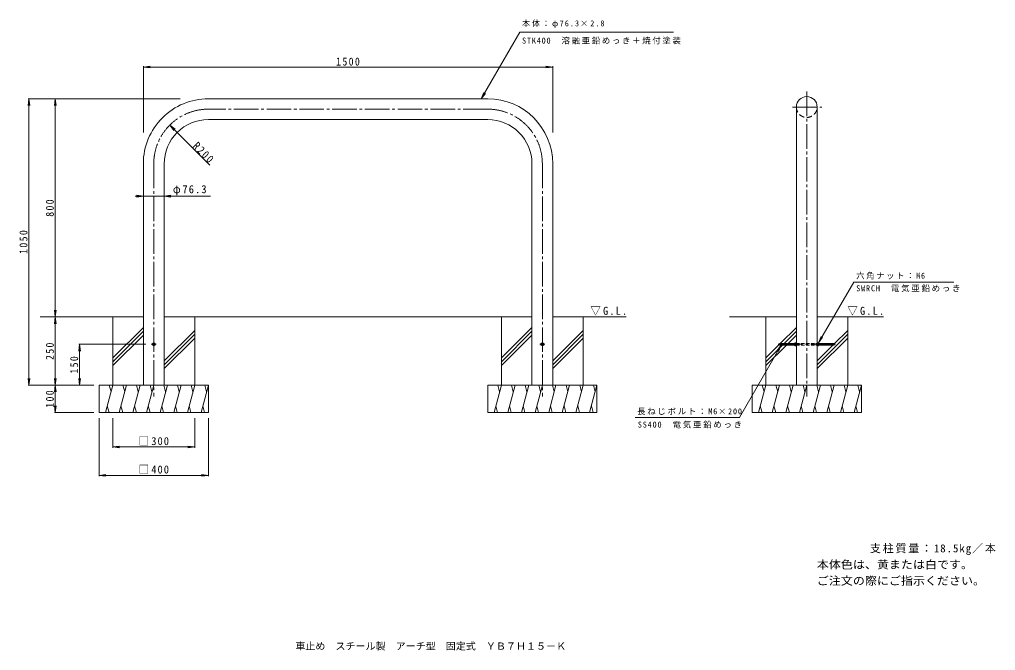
# Model space of a CAD drawing. Units: millimetres at full size, sheet at 1:10. Extents: x -1729 to 1847, y -1349 to 964.
import ezdxf
from ezdxf.enums import TextEntityAlignment as Align

# ---------------------------------------------------------------- set-up
doc = ezdxf.new("R2010")
doc.units = ezdxf.units.MM
doc.header["$LTSCALE"] = 10
for name, pattern in [('CHAIN2', [12, 9, -1, 1, -1]), ('DASHED1', [1.8, 1.2, -0.6]), ('DASHED2', [3, 2, -1])]:
    doc.linetypes.add(name, pattern=pattern)
for name, color, linetype, lineweight in [('C-0', 7, 'CHAIN2', 9), ('C-2', 3, 'Continuous', 9), ('C-4', 7, 'Continuous', 9), ('C-5', 7, 'Continuous', 9), ('C-6', 6, 'Continuous', 5), ('C-E', 6, 'Continuous', 5)]:
    doc.layers.add(name, color=color, linetype=linetype, lineweight=lineweight)
doc.layers.add('F-5_F-5ﾚｲﾔ', color=2, linetype='Continuous')
doc.layers.add('F-F_F-Fﾚｲﾔ', color=2, linetype='Continuous')
doc.styles.add('ＭＳ ゴシック', font='')
doc.styles.get('ＭＳ ゴシック').set_extended_font_data('MS Gothic')

msp = doc.modelspace()

# ---------------------------------------------------------------- linework, layer by layer
at = {"layer": 'C-0'}
for p, q in [((1155.67, 699.74), (1155.67, -417.54)), ((-13.03, 635.32), (-1036.73, 635.32)), ((1103.78, 643.22), (1210.81, 643.22)), ((-1236.73, 435.32), (-1236.73, -418.43)), ((186.97, 435.32), (186.97, -418.43))]:
    msp.add_line(p, q, dxfattribs=at)
for centre, start, end in [((-1036.73, 435.32), 89.99985, 180), ((-13.03, 435.32), 0, 89.99985)]:
    msp.add_arc(centre, 200, start, end, dxfattribs=at)
at = {"layer": 'C-2'}
for p, q in [((-13.03, 673.47), (-1036.73, 673.47)), ((1117.52, 643.22), (1117.52, -376.53)), ((1193.82, 643.22), (1193.82, -376.53)), ((-13.03, 597.17), (-1036.73, 597.17)), ((-1274.88, 435.32), (-1274.88, -376.53)), ((-1198.58, 435.32), (-1198.58, -376.53)), ((148.82, 435.32), (148.82, -376.53)), ((225.12, 435.32), (225.12, -376.53)), ((-1236.71, -232.28), (-1241.71, -229.39)), ((-1236.71, -220.78), (-1231.71, -223.66)), ((-1236.71, -232.28), (-1231.71, -229.39)), ((-1231.71, -223.66), (-1231.71, -229.39)), ((186.95, -220.78), (181.95, -223.66)), ((181.95, -223.66), (181.95, -229.39)), ((186.95, -232.28), (181.95, -229.39)), ((186.95, -232.28), (191.95, -229.39)), ((1055.67, -224.07), (1056.21, -223.53)), ((1055.67, -224.07), (1055.67, -228.98)), ((1112.52, -224.07), (1055.67, -224.07)), ((1055.67, -228.98), (1056.21, -229.53)), ((1112.52, -228.98), (1055.67, -228.98)), ((1056.21, -223.53), (1056.21, -229.53)), ((1112.52, -223.53), (1056.21, -223.53)), ((1112.52, -229.53), (1056.21, -229.53)), ((1112.52, -222.22), (1112.52, -230.83)), ((1113.01, -220.78), (1117.52, -220.78)), ((1113.01, -223.66), (1117.52, -223.66)), ((1113.01, -229.39), (1117.52, -229.39)), ((1113.01, -232.28), (1117.52, -232.28)), ((1198.33, -220.78), (1193.82, -220.78)), ((1198.33, -223.66), (1193.82, -223.66)), ((1198.33, -229.39), (1193.82, -229.39)), ((1198.33, -232.28), (1193.82, -232.28)), ((1198.82, -222.22), (1198.82, -230.83)), ((1198.82, -223.53), (1255.13, -223.53)), ((1198.82, -224.07), (1255.67, -224.07)), ((1198.82, -228.98), (1255.67, -228.98)), ((1255.67, -224.07), (1255.13, -223.53)), ((1255.13, -223.53), (1255.13, -229.53)), ((1255.67, -228.98), (1255.13, -229.53))]:
    msp.add_line(p, q, dxfattribs=at)
at = {"layer": 'C-2', "color": 7, "linetype": 'CHAIN2'}
for p, q in [((-1245.73, -226.53), (-1228.06, -226.53)), ((195.97, -226.53), (178.3, -226.53)), ((1050.67, -226.53), (1260.67, -226.53))]:
    msp.add_line(p, q, dxfattribs=at)
at = {"layer": 'C-2', "linetype": 'DASHED1'}
for p, q in [((1117.52, -223.53), (1193.82, -223.53)), ((1117.52, -229.53), (1193.82, -229.53))]:
    msp.add_line(p, q, dxfattribs=at)
at = {"layer": 'C-2'}
for points in [[(-1236.71, -220.78), (-1241.71, -223.66), (-1241.71, -229.39)], [(186.95, -220.78), (191.95, -223.66), (191.95, -229.39)], [(1198.82, -229.53), (1251.6, -229.53), (1255.13, -229.53)], [(1255.67, -224.07), (1255.67, -225.53), (1255.67, -228.98)]]:
    msp.add_lwpolyline(points, dxfattribs=at)
for centre, radius in [((-1236.71, -226.53), 5), ((-1236.71, -226.53), 3), ((186.95, -226.53), 5), ((186.95, -226.53), 3)]:
    msp.add_circle(centre, radius, dxfattribs=at)
for centre, radius, start, end in [((1155.67, 643.22), 38.15, 0.00026, 180.00026), ((-1036.73, 435.32), 238.15, 89.99985, 180), ((-13.03, 435.32), 238.15, 0, 89.99985), ((-1036.73, 435.32), 161.85, 89.99985, 180), ((-13.03, 435.32), 161.85, 0, 89.99985), ((1114.89, -222.22), 2.37, 142.44278, 217.55722), ((1121.12, -226.53), 8.6, 160.548, 199.452), ((1114.89, -230.83), 2.37, 142.44278, 217.55722), ((1196.45, -222.22), 2.37, 322.44278, 37.55722), ((1190.22, -226.53), 8.6, 340.548, 19.452), ((1196.45, -230.83), 2.37, 322.44278, 37.55722)]:
    msp.add_arc(centre, radius, start, end, dxfattribs=at)
at = {"layer": 'C-2', "linetype": 'DASHED2'}
msp.add_arc((1155.67, 643.22), 38.15, 180.00026, 0.00026, dxfattribs=at)
at = {"layer": 'C-4'}
for p, q in [((-1274.88, 789.73), (-1250.1, 792.99)), ((-1274.88, 792.73), (-1274.88, 550.24)), ((-1274.88, 789.73), (-1250.1, 786.46)), ((-1274.88, 789.73), (225.12, 789.73)), ((225.12, 789.73), (200.33, 792.99)), ((225.12, 789.73), (200.33, 786.46)), ((225.12, 792.73), (225.12, 550.24)), ((-1694.09, 673.47), (-1697.36, 648.69)), ((-1697.09, 673.47), (-1140.03, 673.47)), ((-1694.09, 673.47), (-1690.83, 648.69)), ((-1694.09, 673.47), (-1694.09, -376.53)), ((-1597.6, 673.47), (-1600.86, 648.69)), ((-1597.6, 673.47), (-1594.33, 648.69)), ((-1597.6, 673.47), (-1597.6, -126.53)), ((-1178.12, 576.78), (-1162.9, 556.95)), ((-1029.38, 316.29), (-1305.35, 316.29)), ((-1274.88, 316.29), (-1299.67, 319.55)), ((-1274.88, 316.29), (-1299.67, 313.03)), ((-1198.58, 316.29), (-1173.8, 319.55)), ((-1198.58, 316.29), (-1173.8, 313.03)), ((-1597.6, -126.53), (-1600.86, -101.74)), ((-1597.6, -126.53), (-1594.33, -101.74)), ((-1597.6, -126.53), (-1600.86, -151.31)), ((-1597.6, -126.53), (-1597.6, -376.53)), ((-1597.6, -126.53), (-1594.33, -151.31)), ((-1508.48, -226.53), (-1511.75, -251.31)), ((-1511.48, -226.53), (-1265.73, -226.53)), ((-1508.48, -376.53), (-1508.48, -226.53)), ((-1508.48, -226.53), (-1505.22, -251.31)), ((-1694.09, -376.53), (-1697.36, -351.74)), ((-1694.09, -376.53), (-1690.83, -351.74)), ((-1597.6, -376.53), (-1600.86, -351.74)), ((-1597.6, -376.53), (-1594.33, -351.74)), ((-1508.48, -376.53), (-1511.75, -351.74)), ((-1508.48, -376.53), (-1505.22, -351.74)), ((-1697.09, -376.53), (-1456.73, -376.53)), ((-1597.6, -376.53), (-1600.86, -401.31)), ((-1597.6, -376.53), (-1597.6, -476.53)), ((-1597.6, -376.53), (-1594.33, -401.31)), ((-1597.6, -476.53), (-1600.86, -451.74)), ((-1597.6, -476.53), (-1594.33, -451.74)), ((-1600.6, -476.53), (-1456.73, -476.53)), ((-1436.73, -710.13), (-1436.73, -498.03)), ((-1386.73, -606.02), (-1386.73, -498.03)), ((-1086.73, -606.02), (-1086.73, -498.03)), ((-1036.73, -710.13), (-1036.73, -498.03)), ((-1386.73, -603.02), (-1361.95, -599.76)), ((-1386.73, -603.02), (-1086.73, -603.02)), ((-1386.73, -603.02), (-1361.95, -606.28)), ((-1086.73, -603.02), (-1111.52, -599.76)), ((-1086.73, -603.02), (-1111.52, -606.28)), ((-1436.73, -707.13), (-1411.95, -703.87)), ((-1436.73, -707.13), (-1036.73, -707.13)), ((-1436.73, -707.13), (-1411.95, -710.39)), ((-1036.73, -707.13), (-1061.52, -703.87)), ((-1036.73, -707.13), (-1061.52, -710.39))]:
    msp.add_line(p, q, dxfattribs=at)
msp.add_lwpolyline([(-1031.67, 430.23), (-1178.12, 576.78), (-1158.28, 561.56)], dxfattribs=at)
at = {"layer": 'C-5'}
for p, q in [((104.21, 917.49), (-36.67, 673.47)), ((104.21, 917.49), (667.58, 917.5)), ((-27.1, 696.57), (-36.67, 673.47)), ((-21.45, 693.3), (-36.67, 673.47)), ((1198.33, -220.78), (1327.84, 1.39)), ((1327.84, 1.39), (1695.01, 1.39)), ((1198.33, -220.78), (1208, -197.72)), ((1198.33, -220.78), (1213.63, -201.01)), ((1062.25, -229.53), (909, -494.9)), ((1062.25, -229.53), (1047.03, -249.36)), ((1062.25, -229.53), (1052.68, -252.62)), ((527.12, -494.9), (909, -494.9))]:
    msp.add_line(p, q, dxfattribs=at)
at = {"layer": 'C-6'}
for p, q in [((-1274.88, -126.53), (-1652.61, -126.53)), ((-1198.58, -126.53), (148.82, -126.53)), ((225.12, -126.53), (493.63, -126.53))]:
    msp.add_line(p, q, dxfattribs=at)
at = {"layer": 'C-E'}
for p, q in [((-1386.73, -376.53), (-1386.73, -126.53)), ((-1086.73, -376.53), (-1086.73, -126.53)), ((36.97, -376.53), (36.97, -126.53)), ((336.97, -376.53), (336.97, -126.53)), ((872.33, -126.53), (1117.52, -126.53)), ((1005.67, -376.53), (1005.67, -126.53)), ((1193.82, -126.53), (1436.91, -126.53)), ((1305.67, -376.53), (1305.67, -126.53)), ((-1274.88, -164.87), (-1386.73, -276.72)), ((-1086.73, -175.6), (-1198.58, -287.45)), ((148.82, -164.87), (36.97, -276.72)), ((336.97, -175.6), (225.12, -287.45)), ((1117.52, -164.87), (1058.86, -223.53)), ((1305.67, -175.6), (1255.71, -225.56)), ((-1274.88, -179.01), (-1386.73, -290.86)), ((-1274.88, -193.15), (-1386.73, -305)), ((-1086.73, -189.74), (-1198.58, -301.59)), ((-1086.73, -203.88), (-1198.58, -315.73)), ((148.82, -179.01), (36.97, -290.86)), ((148.82, -193.15), (36.97, -305)), ((336.97, -189.74), (225.12, -301.59)), ((336.97, -203.88), (225.12, -315.73)), ((1117.52, -179.01), (1073.01, -223.53)), ((1117.52, -193.15), (1087.15, -223.53)), ((1305.67, -189.74), (1193.82, -301.59)), ((1305.67, -203.88), (1193.82, -315.73)), ((1055.67, -226.72), (1005.67, -276.72)), ((1067.01, -229.53), (1005.67, -290.86)), ((1081.15, -229.53), (1005.67, -305)), ((1251.67, -229.6), (1193.82, -287.45)), ((-1436.73, -376.53), (-1036.73, -376.53)), ((-1436.73, -476.53), (-1436.73, -376.53)), ((-1386.73, -376.53), (-1413.53, -476.53)), ((-1399.78, -376.53), (-1393.26, -400.88)), ((-1336.73, -376.53), (-1363.53, -476.53)), ((-1349.78, -376.53), (-1343.26, -400.88)), ((-1286.73, -376.53), (-1313.53, -476.53)), ((-1299.78, -376.53), (-1293.26, -400.88)), ((-1236.73, -376.53), (-1263.53, -476.53)), ((-1249.78, -376.53), (-1243.26, -400.88)), ((-1186.73, -376.53), (-1213.53, -476.53)), ((-1199.78, -376.53), (-1193.26, -400.88)), ((-1136.73, -376.53), (-1163.53, -476.53)), ((-1149.78, -376.53), (-1143.26, -400.88)), ((-1086.73, -376.53), (-1113.53, -476.53)), ((-1099.78, -376.53), (-1093.26, -400.88)), ((-1036.73, -376.53), (-1063.53, -476.53)), ((-1049.78, -376.53), (-1043.26, -400.88)), ((-1036.73, -476.53), (-1036.73, -376.53)), ((-13.03, -476.53), (-13.03, -376.53)), ((386.97, -376.53), (-13.03, -376.53)), ((36.97, -376.53), (10.17, -476.53)), ((23.92, -376.53), (30.44, -400.88)), ((86.97, -376.53), (60.17, -476.53)), ((73.92, -376.53), (80.44, -400.88)), ((136.97, -376.53), (110.17, -476.53)), ((123.92, -376.53), (130.44, -400.88)), ((186.97, -376.53), (160.17, -476.53)), ((173.92, -376.53), (180.44, -400.88)), ((236.97, -376.53), (210.17, -476.53)), ((223.92, -376.53), (230.44, -400.88)), ((286.97, -376.53), (260.17, -476.53)), ((273.92, -376.53), (280.44, -400.88)), ((336.97, -376.53), (310.17, -476.53)), ((323.92, -376.53), (330.44, -400.88)), ((386.97, -376.53), (360.17, -476.53)), ((373.92, -376.53), (380.44, -400.88)), ((386.97, -476.53), (386.97, -376.53)), ((955.67, -476.53), (955.67, -376.53)), ((955.67, -376.53), (1355.67, -376.53)), ((1005.67, -376.53), (978.88, -476.53)), ((992.62, -376.53), (999.15, -400.88)), ((1055.67, -376.53), (1028.88, -476.53)), ((1042.62, -376.53), (1049.15, -400.88)), ((1078.88, -476.53), (1105.67, -376.53)), ((1099.15, -400.88), (1092.62, -376.53)), ((1128.88, -476.53), (1155.67, -376.53)), ((1149.15, -400.88), (1142.62, -376.53)), ((1178.88, -476.53), (1205.67, -376.53)), ((1199.15, -400.88), (1192.62, -376.53)), ((1255.67, -376.53), (1228.88, -476.53)), ((1242.62, -376.53), (1249.15, -400.88)), ((1305.67, -376.53), (1278.88, -476.53)), ((1292.62, -376.53), (1299.15, -400.88)), ((1355.67, -376.53), (1328.88, -476.53)), ((1342.62, -376.53), (1349.15, -400.88)), ((1355.67, -476.53), (1355.67, -376.53)), ((-1400.48, -476.53), (-1407, -452.18)), ((-1350.48, -476.53), (-1357, -452.18)), ((-1300.48, -476.53), (-1307, -452.18)), ((-1250.48, -476.53), (-1257, -452.18)), ((-1200.48, -476.53), (-1207, -452.18)), ((-1150.48, -476.53), (-1157, -452.18)), ((-1100.48, -476.53), (-1107, -452.18)), ((-1050.48, -476.53), (-1057, -452.18)), ((23.22, -476.53), (16.7, -452.18)), ((73.22, -476.53), (66.7, -452.18)), ((123.22, -476.53), (116.7, -452.18)), ((173.22, -476.53), (166.7, -452.18)), ((223.22, -476.53), (216.7, -452.18)), ((273.22, -476.53), (266.7, -452.18)), ((323.22, -476.53), (316.7, -452.18)), ((373.22, -476.53), (366.7, -452.18)), ((991.93, -476.53), (985.4, -452.18)), ((1041.93, -476.53), (1035.4, -452.18)), ((1091.93, -476.53), (1085.4, -452.18)), ((1141.93, -476.53), (1135.4, -452.18)), ((1191.93, -476.53), (1185.4, -452.18)), ((1241.93, -476.53), (1235.4, -452.18)), ((1291.93, -476.53), (1285.4, -452.18)), ((1341.93, -476.53), (1335.4, -452.18)), ((-1436.73, -476.53), (-1036.73, -476.53)), ((386.97, -476.53), (-13.03, -476.53)), ((955.67, -476.53), (1355.67, -476.53))]:
    msp.add_line(p, q, dxfattribs=at)

# ---------------------------------------------------------------- texts
at = {"layer": 'C-4', "color": 2, "char_height": 29.33, "attachment_point": 7, "style": 'ＭＳ ゴシック'}
for s, insert in [('\\T1.28;\\W0.9;1500', (-568.63, 794.73)), ('\\T1.22;\\W0.95;φ76.3', (-1166.76, 319.29)), ('\\T1.21;\\W0.95;□300', (-1291.73, -597.02)), ('\\T1.21;\\W0.95;□400', (-1291.73, -701.13))]:
    msp.add_mtext(s, dxfattribs=dict(at, insert=insert))
for s, insert, rotation in [('\\T1.28;\\W0.9;R200', (-1096.35, 497.02), 315), ('\\T1.27;\\W0.9;800', (-1602.6, 240.97), 90), ('\\T1.28;\\W0.9;1050', (-1699.09, 104.72), 90), ('\\T1.27;\\W0.9;250', (-1602.6, -284.03), 90), ('\\T1.27;\\W0.9;150', (-1513.48, -334.03), 90), ('\\T1.27;\\W0.9;100', (-1602.6, -459.03), 90)]:
    msp.add_mtext(s, dxfattribs=dict(at, insert=insert, rotation=rotation))
at = {"layer": 'C-5', "char_height": 21.99, "attachment_point": 7, "style": 'ＭＳ ゴシック'}
for s, insert in [('\\T1.25;\\W0.95;本体：φ76.3×2.8', (112.58, 932.89)), ('\\T1.2;STK400\u3000溶融亜鉛めっき＋焼付塗装', (112.58, 873.15)), ('\\T1.19;六角ナット：M6', (1336.63, 11.26)), ('\\T1.21;SWRCH\u3000電気亜鉛めっき', (1336.63, -35.07)), ('\\T1.21;長ねじボルト：M6×200', (534.14, -486.15)), ('\\T1.21;SS400\u3000電気亜鉛めっき', (536.64, -534.75))]:
    msp.add_mtext(s, dxfattribs=dict(at, insert=insert))
at = {"layer": 'C-5', "color": 2, "char_height": 29.33, "attachment_point": 7, "style": 'ＭＳ ゴシック'}
for insert in [(362.95, -121.3), (1304.41, -121.3)]:
    msp.add_mtext('\\T1.22;\\W0.95;▽G.L.', dxfattribs=dict(at, insert=insert))
at = {"layer": 'F-5_F-5ﾚｲﾔ', "style": 'ＭＳ ゴシック', "width": 1.1}
for s, p in [('本体色は、黄または白です。', (1192.64, -1057.84)), ('ご注文の際にご指示ください。', (1192.64, -1117.31))]:
    msp.add_text(s, height=29.33, dxfattribs=at).set_placement(p, align=Align.BOTTOM_LEFT)
at = {"layer": 'F-5_F-5ﾚｲﾔ', "insert": (1387.34, -999.01), "char_height": 29.33, "attachment_point": 7, "style": 'ＭＳ ゴシック'}
msp.add_mtext('\\T1.17;支柱質量：18.5kg／本', dxfattribs=at)
at = {"layer": 'F-F_F-Fﾚｲﾔ', "style": 'ＭＳ ゴシック', "width": 1.05}
msp.add_text('車止め\u3000スチール製\u3000アーチ型\u3000固定式\u3000ＹＢ７Ｈ１５－Ｋ', height=25.66, dxfattribs=at).set_placement((-718.12, -1353.94), align=Align.BOTTOM_LEFT)

doc.saveas('drawing.dxf')
